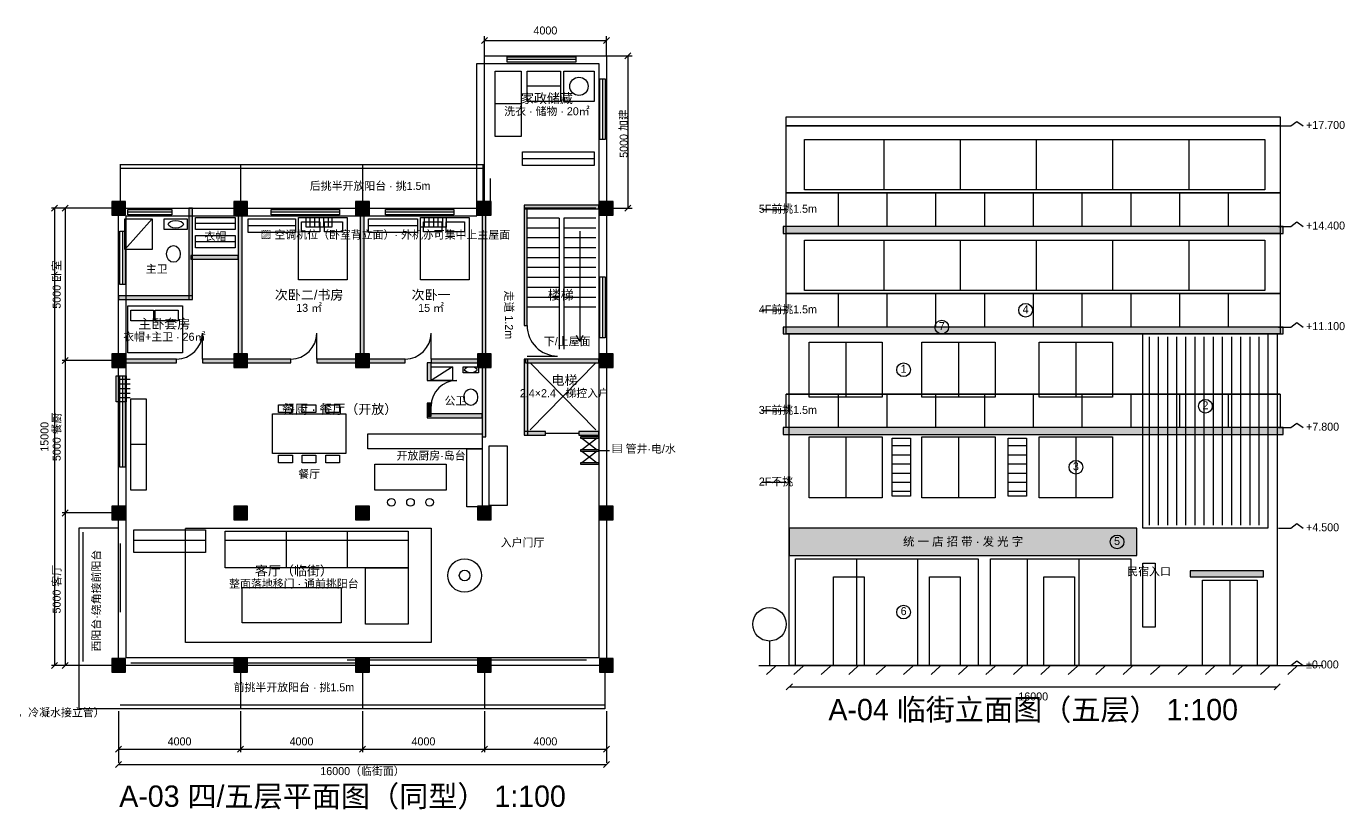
# Model space of a CAD drawing. Extents: x -1566 to 84215, y -4733 to 20966.
# Drawn here: x 40975 to 84215, y -4733 to 20966 of the extents above; entities that cross this region are included whole.
import ezdxf
from ezdxf.enums import TextEntityAlignment as Align

# ---------------------------------------------------------------- set-up
doc = ezdxf.new("R2010")
doc.units = 0
doc.linetypes.add('DASHED', pattern=[19.05, 12.7, -6.35])
for name, color, linetype in [('COLUMN', 7, 'CONTINUOUS'), ('DECOR', 40, 'CONTINUOUS'), ('DIM', 1, 'CONTINUOUS'), ('DOOR', 3, 'CONTINUOUS'), ('FURN', 8, 'CONTINUOUS'), ('HVAC', 6, 'CONTINUOUS'), ('TXT', 2, 'CONTINUOUS'), ('WALL', 7, 'CONTINUOUS'), ('WINDOW', 4, 'CONTINUOUS')]:
    doc.layers.add(name, color=color, linetype=linetype)
doc.styles.add('wqy-unicode', font='wqy-unicode')

msp = doc.modelspace()

# ---------------------------------------------------------------- linework, layer by layer
at = {"layer": 'COLUMN'}
for p, q in [((44225, 15225), (43775, 15225)), ((43775, 15225), (43775, 14775)), ((44225, 14775), (44225, 15225)), ((48225, 15225), (47775, 15225)), ((47775, 15225), (47775, 14775)), ((48225, 14775), (48225, 15225)), ((52225, 15225), (51775, 15225)), ((51775, 15225), (51775, 14775)), ((52225, 14775), (52225, 15225)), ((56225, 15225), (55775, 15225)), ((55775, 15225), (55775, 14775)), ((56225, 14775), (56225, 15225)), ((60225, 15225), (59775, 15225)), ((59775, 15225), (59775, 14775)), ((60225, 14775), (60225, 15225)), ((43775, 14775), (44225, 14775)), ((47775, 14775), (48225, 14775)), ((51775, 14775), (52225, 14775)), ((55775, 14775), (56225, 14775)), ((59775, 14775), (60225, 14775)), ((44225, 10225), (43775, 10225)), ((43775, 10225), (43775, 9775)), ((44225, 9775), (44225, 10225)), ((48225, 10225), (47775, 10225)), ((47775, 10225), (47775, 9775)), ((48225, 9775), (48225, 10225)), ((52225, 10225), (51775, 10225)), ((51775, 10225), (51775, 9775)), ((52225, 9775), (52225, 10225)), ((56225, 10225), (55775, 10225)), ((55775, 10225), (55775, 9775)), ((56225, 9775), (56225, 10225)), ((60225, 10225), (59775, 10225)), ((59775, 10225), (59775, 9775)), ((60225, 9775), (60225, 10225)), ((43775, 9775), (44225, 9775)), ((47775, 9775), (48225, 9775)), ((51775, 9775), (52225, 9775)), ((55775, 9775), (56225, 9775)), ((59775, 9775), (60225, 9775)), ((44225, 5225), (43775, 5225)), ((43775, 5225), (43775, 4775)), ((44225, 4775), (44225, 5225)), ((48225, 5225), (47775, 5225)), ((47775, 5225), (47775, 4775)), ((48225, 4775), (48225, 5225)), ((52225, 5225), (51775, 5225)), ((51775, 5225), (51775, 4775)), ((52225, 4775), (52225, 5225)), ((56225, 5225), (55775, 5225)), ((55775, 5225), (55775, 4775)), ((56225, 4775), (56225, 5225)), ((60225, 5225), (59775, 5225)), ((59775, 5225), (59775, 4775)), ((60225, 4775), (60225, 5225)), ((43775, 4775), (44225, 4775)), ((47775, 4775), (48225, 4775)), ((51775, 4775), (52225, 4775)), ((55775, 4775), (56225, 4775)), ((59775, 4775), (60225, 4775)), ((44225, 225), (43775, 225)), ((43775, 225), (43775, -225)), ((44225, -225), (44225, 225)), ((48225, 225), (47775, 225)), ((47775, 225), (47775, -225)), ((48225, -225), (48225, 225)), ((52225, 225), (51775, 225)), ((51775, 225), (51775, -225)), ((52225, -225), (52225, 225)), ((56225, 225), (55775, 225)), ((55775, 225), (55775, -225)), ((56225, -225), (56225, 225)), ((60225, 225), (59775, 225)), ((59775, 225), (59775, -225)), ((60225, -225), (60225, 225)), ((43775, -225), (44225, -225)), ((47775, -225), (48225, -225)), ((51775, -225), (52225, -225)), ((55775, -225), (56225, -225)), ((59775, -225), (60225, -225))]:
    msp.add_line(p, q, dxfattribs=at)
for points in [[(43775, 14775), (44225, 14775), (43775, 15225), (44225, 15225)], [(47775, 14775), (48225, 14775), (47775, 15225), (48225, 15225)], [(51775, 14775), (52225, 14775), (51775, 15225), (52225, 15225)], [(55775, 14775), (56225, 14775), (55775, 15225), (56225, 15225)], [(59775, 14775), (60225, 14775), (59775, 15225), (60225, 15225)], [(43775, 9775), (44225, 9775), (43775, 10225), (44225, 10225)], [(47775, 9775), (48225, 9775), (47775, 10225), (48225, 10225)], [(51775, 9775), (52225, 9775), (51775, 10225), (52225, 10225)], [(55775, 9775), (56225, 9775), (55775, 10225), (56225, 10225)], [(59775, 9775), (60225, 9775), (59775, 10225), (60225, 10225)], [(43775, 4775), (44225, 4775), (43775, 5225), (44225, 5225)], [(47775, 4775), (48225, 4775), (47775, 5225), (48225, 5225)], [(51775, 4775), (52225, 4775), (51775, 5225), (52225, 5225)], [(55775, 4775), (56225, 4775), (55775, 5225), (56225, 5225)], [(59775, 4775), (60225, 4775), (59775, 5225), (60225, 5225)], [(43775, -225), (44225, -225), (43775, 225), (44225, 225)], [(47775, -225), (48225, -225), (47775, 225), (48225, 225)], [(51775, -225), (52225, -225), (51775, 225), (52225, 225)], [(55775, -225), (56225, -225), (55775, 225), (56225, 225)], [(59775, -225), (60225, -225), (59775, 225), (60225, 225)]]:
    msp.add_solid(points, dxfattribs=at)
at = {"layer": 'DECOR'}
for p, q in [((77800, 10775), (77800, 4600)), ((78100, 10775), (78100, 4600)), ((78400, 10775), (78400, 4600)), ((78700, 10775), (78700, 4600)), ((79000, 10775), (79000, 4600)), ((79300, 10775), (79300, 4600)), ((79600, 10775), (79600, 4600)), ((79900, 10775), (79900, 4600)), ((80200, 10775), (80200, 4600)), ((80500, 10775), (80500, 4600)), ((80800, 10775), (80800, 4600)), ((81100, 10775), (81100, 4600)), ((81400, 10775), (81400, 4600)), ((77600, 3350), (78000, 3350)), ((77600, 1250), (77600, 3350)), ((78000, 3350), (78000, 1250)), ((78000, 1250), (77600, 1250))]:
    msp.add_line(p, q, dxfattribs=at)
at = {"layer": 'DIM'}
for p, q in [((55900, 20400), (56100, 20600)), ((56000, 20000), (56000, 20650)), ((56000, 20500), (60000, 20500)), ((59900, 20400), (60100, 20600)), ((60000, 20000), (60000, 20650)), ((60000, 20000), (60850, 20000)), ((60600, 19900), (60800, 20100)), ((60700, 20000), (60700, 15000)), ((82050, 17700), (82450, 17700)), ((41800, 14900), (42000, 15100)), ((44000, 15000), (41800, 15000)), ((41900, 15000), (41900, 0)), ((42150, 14900), (42350, 15100)), ((42250, 15000), (42250, 0)), ((60000, 15000), (60850, 15000)), ((60600, 14900), (60800, 15100)), ((82050, 14400), (82450, 14400)), ((82050, 11100), (82450, 11100)), ((42150, 9900), (42350, 10100)), ((44000, 10000), (42150, 10000)), ((82050, 7800), (82450, 7800)), ((42150, 4900), (42350, 5100)), ((44000, 5000), (42150, 5000)), ((82050, 4500), (82450, 4500)), ((41800, -100), (42000, 100)), ((44000, 0), (41800, 0)), ((42150, -100), (42350, 100)), ((82050, 0), (82450, 0)), ((65900, -800), (66100, -600)), ((66000, -700), (82000, -700)), ((81900, -800), (82100, -600)), ((44000, -1500), (44000, -3200)), ((48000, -1500), (48000, -2850)), ((52000, -1500), (52000, -2850)), ((56000, -1500), (56000, -2850)), ((60000, -1500), (60000, -3200)), ((43900, -2850), (44100, -2650)), ((44000, -2750), (60000, -2750)), ((47900, -2850), (48100, -2650)), ((51900, -2850), (52100, -2650)), ((55900, -2850), (56100, -2650)), ((59900, -2850), (60100, -2650)), ((43900, -3350), (44100, -3150)), ((44000, -3250), (60000, -3250)), ((59900, -3350), (60100, -3150))]:
    msp.add_line(p, q, dxfattribs=at)
at = {"layer": 'DOOR'}
for p, q in [((56200, 14975), (56200, 15975)), ((46750, 10050), (46750, 10900)), ((50500, 10050), (50500, 10900)), ((54250, 10050), (54250, 10900)), ((57400, 10150), (58400, 10150)), ((54250, 9350), (55100, 9350))]:
    msp.add_line(p, q, dxfattribs=at)
for centre, radius, start, end in [((45900, 10900), 850, 270, 0), ((49650, 10900), 850, 270, 0), ((53400, 10900), 850, 270, 0), ((58400, 11150), 1000, 180, 270), ((55100, 8500), 850, 90, 180)]:
    msp.add_arc(centre, radius, start, end, dxfattribs=at)
at = {"layer": 'FURN'}
for p, q in [((56350, 19500), (57200, 19500)), ((56350, 17350), (56350, 19500)), ((57200, 19500), (57200, 17350)), ((57400, 19500), (58500, 19500)), ((57400, 18500), (57400, 19500)), ((58500, 19500), (58500, 18500)), ((58600, 19500), (59600, 19500)), ((58600, 18500), (58600, 19500)), ((59600, 19500), (59600, 18500)), ((58500, 19000), (57400, 19000)), ((57200, 18425), (56350, 18425)), ((58500, 18500), (57400, 18500)), ((59600, 18500), (58600, 18500)), ((82450, 17700), (82650, 17850)), ((82650, 17850), (82850, 17700)), ((57200, 17350), (56350, 17350)), ((44050, 16450), (44050, 15000)), ((48000, 16450), (48000, 15000)), ((52000, 16450), (52000, 15000)), ((55950, 16450), (55950, 15000)), ((57250, 16850), (59600, 16850)), ((57250, 16400), (57250, 16850)), ((59600, 16625), (57250, 16625)), ((59600, 16850), (59600, 16400)), ((55950, 16425), (44050, 16425)), ((55950, 16300), (44050, 16300)), ((59600, 16400), (57250, 16400)), ((65900, 15500), (82100, 15500)), ((65900, 14400), (65900, 15500)), ((82100, 15500), (65900, 15500)), ((67600, 15500), (67600, 14400)), ((69200, 15500), (69200, 14400)), ((70800, 15500), (70800, 14400)), ((72400, 15500), (72400, 14400)), ((74000, 15500), (74000, 14400)), ((75600, 15500), (75600, 14400)), ((77200, 15500), (77200, 14400)), ((78800, 15500), (78800, 14400)), ((80400, 15500), (80400, 14400)), ((82100, 15500), (82100, 14400)), ((59650, 15000), (57400, 15000)), ((44200, 14650), (45100, 14650)), ((44200, 13650), (44200, 14650)), ((45100, 14650), (44200, 13650)), ((45100, 14650), (45100, 13650)), ((45500, 14650), (46250, 14650)), ((45500, 14300), (45500, 14650)), ((46250, 14300), (45500, 14300)), ((45625, 14475), (45644, 14522.8)), ((45644, 14427.2), (45625, 14475)), ((45644, 14522.8), (45698.2, 14563.4)), ((45698.2, 14386.6), (45644, 14427.2)), ((45698.2, 14563.4), (45779.3, 14590.5)), ((45779.3, 14359.5), (45698.2, 14386.6)), ((45779.3, 14590.5), (45875, 14600)), ((45875, 14350), (45779.3, 14359.5)), ((45875, 14600), (45970.7, 14590.5)), ((45970.7, 14359.5), (45875, 14350)), ((45970.7, 14590.5), (46051.8, 14563.4)), ((46051.8, 14386.6), (45970.7, 14359.5)), ((46051.8, 14563.4), (46106, 14522.8)), ((46106, 14427.2), (46051.8, 14386.6)), ((46106, 14522.8), (46125, 14475)), ((46125, 14475), (46106, 14427.2)), ((46250, 14650), (46250, 14300)), ((46525, 14700), (47825, 14700)), ((46525, 14300), (46525, 14700)), ((47825, 14500), (46525, 14500)), ((47825, 14300), (46525, 14300)), ((47825, 14700), (47825, 14300)), ((48250, 14650), (49800, 14650)), ((48250, 14200), (48250, 14650)), ((49800, 14425), (48250, 14425)), ((49800, 14650), (49800, 14200)), ((49900, 14700), (51500, 14700)), ((49900, 12650), (49900, 14700)), ((50000, 14550), (50600, 14550)), ((50000, 14225), (50000, 14550)), ((50600, 14550), (50600, 14225)), ((50750, 14550), (51350, 14550)), ((50750, 14225), (50750, 14550)), ((51350, 14550), (51350, 14225)), ((51500, 14700), (51500, 12650)), ((52200, 14650), (53800, 14650)), ((52200, 14200), (52200, 14650)), ((53800, 14425), (52200, 14425)), ((53800, 14650), (53800, 14200)), ((53900, 14700), (55500, 14700)), ((53900, 12650), (53900, 14700)), ((54000, 14550), (54600, 14550)), ((54000, 14225), (54000, 14550)), ((54600, 14550), (54600, 14225)), ((54750, 14550), (55350, 14550)), ((54750, 14225), (54750, 14550)), ((55350, 14550), (55350, 14225)), ((55500, 14700), (55500, 12650)), ((58450, 14675), (57400, 14675)), ((58450, 14350), (57400, 14350)), ((58450, 14675), (58450, 10375)), ((59650, 14675), (58600, 14675)), ((58600, 14675), (58600, 10375)), ((59650, 14350), (58600, 14350)), ((82100, 14400), (65900, 14400)), ((82450, 14400), (82650, 14550)), ((82650, 14550), (82850, 14400)), ((46525, 14100), (47825, 14100)), ((46525, 13700), (46525, 14100)), ((47825, 13900), (46525, 13900)), ((47825, 14100), (47825, 13700)), ((49800, 14200), (48250, 14200)), ((50600, 14225), (50000, 14225)), ((51350, 14225), (50750, 14225)), ((53800, 14200), (52200, 14200)), ((54600, 14225), (54000, 14225)), ((55350, 14225), (54750, 14225)), ((58450, 14025), (57400, 14025)), ((59650, 14025), (58600, 14025)), ((59125, 14250), (59125, 10625)), ((45100, 13650), (44200, 13650)), ((45575, 13500), (45592.1, 13605.2)), ((45592.1, 13394.8), (45575, 13500)), ((45592.1, 13605.2), (45640.9, 13694.5)), ((45640.9, 13694.5), (45713.9, 13754.1)), ((45713.9, 13754.1), (45800, 13775)), ((45800, 13775), (45886.1, 13754.1)), ((45886.1, 13754.1), (45959.1, 13694.5)), ((45959.1, 13694.5), (46007.9, 13605.2)), ((46007.9, 13605.2), (46025, 13500)), ((46025, 13500), (46007.9, 13394.8)), ((47825, 13700), (46525, 13700)), ((58450, 13700), (57400, 13700)), ((59650, 13700), (58600, 13700)), ((45640.9, 13305.5), (45592.1, 13394.8)), ((45713.9, 13245.9), (45640.9, 13305.5)), ((45800, 13225), (45713.9, 13245.9)), ((45886.1, 13245.9), (45800, 13225)), ((45959.1, 13305.5), (45886.1, 13245.9)), ((46007.9, 13394.8), (45959.1, 13305.5)), ((58450, 13375), (57400, 13375)), ((58450, 13050), (57400, 13050)), ((59650, 13375), (58600, 13375)), ((59650, 13050), (58600, 13050)), ((51500, 12650), (49900, 12650)), ((55500, 12650), (53900, 12650)), ((58450, 12725), (57400, 12725)), ((59650, 12725), (58600, 12725)), ((58450, 12400), (57400, 12400)), ((59650, 12400), (58600, 12400)), ((65900, 12200), (82100, 12200)), ((65900, 11100), (65900, 12200)), ((82100, 12200), (65900, 12200)), ((67600, 12200), (67600, 11100)), ((69200, 12200), (69200, 11100)), ((70800, 12200), (70800, 11100)), ((72400, 12200), (72400, 11100)), ((74000, 12200), (74000, 11100)), ((75600, 12200), (75600, 11100)), ((77200, 12200), (77200, 11100)), ((78800, 12200), (78800, 11100)), ((80400, 12200), (80400, 11100)), ((82100, 12200), (82100, 11100)), ((44300, 11800), (46100, 11800)), ((44300, 10250), (44300, 11800)), ((46100, 11800), (46100, 10250)), ((58450, 12075), (57400, 12075)), ((58450, 11750), (57400, 11750)), ((59650, 12075), (58600, 12075)), ((59650, 11750), (58600, 11750)), ((44400, 11650), (45150, 11650)), ((44400, 11300), (44400, 11650)), ((45150, 11300), (44400, 11300)), ((45150, 11650), (45150, 11300)), ((45200, 11650), (45950, 11650)), ((45200, 11300), (45200, 11650)), ((45950, 11300), (45200, 11300)), ((45950, 11650), (45950, 11300)), ((82450, 11100), (82650, 11250)), ((82650, 11250), (82850, 11100)), ((59125, 10625), (59025, 10825)), ((59225, 10825), (59125, 10625)), ((82100, 11100), (65900, 11100)), ((46100, 10250), (44300, 10250)), ((54250, 9800), (54950, 9800)), ((54250, 9350), (54250, 9800)), ((54950, 9800), (54250, 9350)), ((54950, 9800), (54950, 9350)), ((55300, 9800), (55800, 9800)), ((55300, 9600), (55300, 9800)), ((55800, 9600), (55300, 9600)), ((55350, 9700), (55365.2, 9738.3)), ((55365.2, 9661.7), (55350, 9700)), ((55365.2, 9738.3), (55408.6, 9770.7)), ((55408.6, 9629.3), (55365.2, 9661.7)), ((55408.6, 9770.7), (55473.5, 9792.4)), ((55473.5, 9607.6), (55408.6, 9629.3)), ((55473.5, 9792.4), (55550, 9800)), ((55550, 9600), (55473.5, 9607.6)), ((55550, 9800), (55626.5, 9792.4)), ((55626.5, 9607.6), (55550, 9600)), ((55626.5, 9792.4), (55691.4, 9770.7)), ((55691.4, 9629.3), (55626.5, 9607.6)), ((55691.4, 9770.7), (55734.8, 9738.3)), ((55734.8, 9661.7), (55691.4, 9629.3)), ((55734.8, 9738.3), (55750, 9700)), ((55750, 9700), (55734.8, 9661.7)), ((55800, 9800), (55800, 9600)), ((59650, 9925), (57500, 7725)), ((57500, 9925), (59650, 7725)), ((54950, 9350), (54250, 9350)), ((44400, 8750), (44900, 8750)), ((44400, 5750), (44400, 8750)), ((44900, 8750), (44900, 5750)), ((55325, 8800), (55342.1, 8905.2)), ((55342.1, 8694.8), (55325, 8800)), ((55342.1, 8905.2), (55390.9, 8994.5)), ((55390.9, 8605.5), (55342.1, 8694.8)), ((55390.9, 8994.5), (55463.9, 9054.1)), ((55463.9, 9054.1), (55550, 9075)), ((55550, 9075), (55636.1, 9054.1)), ((55636.1, 9054.1), (55709.1, 8994.5)), ((55709.1, 8994.5), (55757.9, 8905.2)), ((55757.9, 8694.8), (55709.1, 8605.5)), ((55757.9, 8905.2), (55775, 8800)), ((55775, 8800), (55757.9, 8694.8)), ((65900, 8900), (82100, 8900)), ((65900, 7800), (65900, 8900)), ((82100, 8900), (65900, 8900)), ((67600, 8900), (67600, 7800)), ((69200, 8900), (69200, 7800)), ((70800, 8900), (70800, 7800)), ((72400, 8900), (72400, 7800)), ((74000, 8900), (74000, 7800)), ((75600, 8900), (75600, 7800)), ((77200, 8900), (77200, 7800)), ((78800, 8900), (78800, 7800)), ((80400, 8900), (80400, 7800)), ((82100, 8900), (82100, 7800)), ((49050, 8250), (51450, 8250)), ((49050, 6950), (49050, 8250)), ((49250, 8550), (49700, 8550)), ((49250, 8300), (49250, 8550)), ((49700, 8300), (49250, 8300)), ((49700, 8550), (49700, 8300)), ((50025, 8550), (50475, 8550)), ((50025, 8300), (50025, 8550)), ((50475, 8300), (50025, 8300)), ((50475, 8550), (50475, 8300)), ((50800, 8550), (51250, 8550)), ((50800, 8300), (50800, 8550)), ((51250, 8300), (50800, 8300)), ((51250, 8550), (51250, 8300)), ((51450, 8250), (51450, 6950)), ((55463.9, 8545.9), (55390.9, 8605.5)), ((55550, 8525), (55463.9, 8545.9)), ((55636.1, 8545.9), (55550, 8525)), ((55709.1, 8605.5), (55636.1, 8545.9)), ((82100, 7800), (65900, 7800)), ((77400, 7800), (66100, 7800)), ((82450, 7800), (82650, 7950)), ((82650, 7950), (82850, 7800)), ((52175, 7600), (55925, 7600)), ((52175, 7100), (52175, 7600)), ((55925, 7600), (55925, 7100)), ((59700, 7450), (59200, 7075)), ((59200, 7450), (59700, 7075)), ((44900, 7250), (44400, 7250)), ((51450, 6950), (49050, 6950)), ((55925, 7100), (52175, 7100)), ((55425, 7100), (55925, 7100)), ((55425, 5200), (55425, 7100)), ((55925, 7100), (55925, 5200)), ((56150, 7200), (56750, 7200)), ((56150, 5250), (56150, 7200)), ((56750, 7200), (56750, 5250)), ((59700, 7025), (59200, 6650)), ((59200, 7025), (59700, 6650)), ((49250, 6900), (49700, 6900)), ((49250, 6650), (49250, 6900)), ((49700, 6650), (49250, 6650)), ((49700, 6900), (49700, 6650)), ((50025, 6900), (50475, 6900)), ((50025, 6650), (50025, 6900)), ((50475, 6650), (50025, 6650)), ((50475, 6900), (50475, 6650)), ((50800, 6900), (51250, 6900)), ((50800, 6650), (50800, 6900)), ((51250, 6650), (50800, 6650)), ((51250, 6900), (51250, 6650)), ((52400, 6600), (54750, 6600)), ((52400, 5750), (52400, 6600)), ((54750, 6600), (54750, 5750)), ((44900, 5750), (44400, 5750)), ((54750, 5750), (52400, 5750)), ((55925, 5200), (55425, 5200)), ((56750, 5250), (56150, 5250)), ((44000, 4500), (42700, 4500)), ((42700, 4500), (42700, -1450)), ((42825, 4375), (42825, 125)), ((44500, 4450), (46850, 4450)), ((44500, 3700), (44500, 4450)), ((46850, 4450), (46850, 3700)), ((47500, 4400), (53500, 4400)), ((47500, 3200), (47500, 4400)), ((49500, 4400), (49500, 3200)), ((51500, 4400), (51500, 3200)), ((53500, 4400), (53500, 3200)), ((82450, 4500), (82650, 4650)), ((82650, 4650), (82850, 4500)), ((46850, 4100), (44500, 4100)), ((53500, 4100), (47500, 4100)), ((46850, 3700), (44500, 3700)), ((53500, 3200), (47500, 3200)), ((52100, 3200), (53500, 3200)), ((52100, 1350), (52100, 3200)), ((53500, 3200), (53500, 1350)), ((48050, 2550), (51300, 2550)), ((48050, 1400), (48050, 2550)), ((51300, 2550), (51300, 1400)), ((51300, 1400), (48050, 1400)), ((53500, 1350), (52100, 1350)), ((65350, 800), (65350, 0)), ((48000, 0), (48000, -1425)), ((52000, 0), (52000, -1425)), ((56000, 0), (56000, -1425)), ((59950, 0), (59950, -1425)), ((65000, 0), (83500, 0)), ((82450, 0), (82650, 150)), ((82650, 150), (82850, 0)), ((65550, -25), (65250, -300)), ((66450, -25), (66150, -300)), ((67350, -25), (67050, -300)), ((68250, -25), (67950, -300)), ((69150, -25), (68850, -300)), ((70050, -25), (69750, -300)), ((70950, -25), (70650, -300)), ((71850, -25), (71550, -300)), ((72750, -25), (72450, -300)), ((73650, -25), (73350, -300)), ((74550, -25), (74250, -300)), ((75450, -25), (75150, -300)), ((76350, -25), (76050, -300)), ((77250, -25), (76950, -300)), ((78150, -25), (77850, -300)), ((79050, -25), (78750, -300)), ((79950, -25), (79650, -300)), ((80850, -25), (80550, -300)), ((81750, -25), (81450, -300)), ((82650, -25), (82350, -300)), ((59950, -1425), (42700, -1425)), ((59950, -1300), (44050, -1300))]:
    msp.add_line(p, q, dxfattribs=at)
at = {"layer": 'FURN', "linetype": 'DASHED'}
for p, q in [((46200, 4500), (54250, 4500)), ((46200, 750), (46200, 4500)), ((54250, 4500), (54250, 750)), ((54250, 750), (46200, 750))]:
    msp.add_line(p, q, dxfattribs=at)
at = {"layer": 'FURN'}
for centre, radius in [((59100, 19000), 300), ((52950, 5350), 125), ((53575, 5350), 125), ((54200, 5350), 125), ((55350, 2950), 550), ((55350, 2950), 175), ((65350, 1350), 550)]:
    msp.add_circle(centre, radius, dxfattribs=at)
at = {"layer": 'HVAC'}
for p, q in [((65900, 14950), (65100, 14950)), ((50150, 14700), (51000, 14700)), ((50150, 14375), (50150, 14700)), ((51000, 14375), (50150, 14375)), ((50275, 14700), (50275, 14375)), ((50425, 14700), (50425, 14375)), ((50575, 14700), (50575, 14375)), ((50725, 14700), (50725, 14375)), ((50875, 14700), (50875, 14375)), ((51000, 14700), (51000, 14375)), ((53900, 14700), (54750, 14700)), ((53900, 14375), (53900, 14700)), ((54750, 14375), (53900, 14375)), ((54025, 14700), (54025, 14375)), ((54175, 14700), (54175, 14375)), ((54325, 14700), (54325, 14375)), ((54475, 14700), (54475, 14375)), ((54625, 14700), (54625, 14375)), ((54750, 14700), (54750, 14375)), ((65900, 11650), (65100, 11650)), ((43925, 9500), (44250, 9500)), ((43925, 8650), (43925, 9500)), ((44375, 9375), (44050, 9375)), ((44375, 9225), (44050, 9225)), ((44250, 9500), (44250, 8650)), ((44250, 8650), (43925, 8650)), ((44375, 9075), (44050, 9075)), ((44375, 8925), (44050, 8925)), ((44375, 8775), (44050, 8775)), ((65900, 8350), (65100, 8350)), ((69375, 7450), (69975, 7450)), ((69375, 5550), (69375, 7450)), ((69975, 7450), (69975, 5550)), ((73175, 7450), (73775, 7450)), ((73175, 5550), (73175, 7450)), ((73775, 7450), (73775, 5550)), ((59750, 7050), (60100, 7050)), ((69975, 7200), (69375, 7200)), ((73775, 7200), (73175, 7200)), ((69975, 6900), (69375, 6900)), ((69975, 6600), (69375, 6600)), ((73775, 6900), (73175, 6900)), ((73775, 6600), (73175, 6600)), ((69975, 6300), (69375, 6300)), ((73775, 6300), (73175, 6300)), ((65900, 6000), (65100, 6000)), ((69975, 6000), (69375, 6000)), ((69975, 5700), (69375, 5700)), ((73775, 6000), (73175, 6000)), ((73775, 5700), (73175, 5700)), ((69975, 5550), (69375, 5550)), ((73775, 5550), (73175, 5550))]:
    msp.add_line(p, q, dxfattribs=at)
at = {"layer": 'WALL'}
for p, q in [((56000, 15000), (56000, 20000)), ((56000, 20000), (60000, 20000)), ((60000, 20000), (60000, 0)), ((55750, 14750), (55750, 19750)), ((55750, 19750), (59750, 19750)), ((59750, 19750), (59750, 250)), ((44000, 0), (44000, 15000)), ((44000, 15000), (56000, 15000)), ((44250, 250), (44250, 14750)), ((44250, 14750), (55750, 14750)), ((46425, 15000), (46300, 15000)), ((46300, 15000), (46300, 12000)), ((46425, 12000), (46425, 15000)), ((48050, 15000), (47925, 15000)), ((47925, 15000), (47925, 10000)), ((48050, 10000), (48050, 15000)), ((52050, 15000), (51925, 15000)), ((51925, 15000), (51925, 10000)), ((52050, 10000), (52050, 15000)), ((56050, 15000), (55925, 15000)), ((55925, 15000), (55925, 7500)), ((56050, 7500), (56050, 15000)), ((59750, 15100), (57300, 15100)), ((57300, 15100), (57300, 14975)), ((57400, 15000), (57300, 15000)), ((57300, 15000), (57300, 11150)), ((57300, 14975), (59750, 14975)), ((57400, 11150), (57400, 15000)), ((59750, 14975), (59750, 15100)), ((82200, 14400), (65800, 14400)), ((65800, 14400), (65800, 14175)), ((82200, 14175), (82200, 14400)), ((65800, 14175), (82200, 14175)), ((47925, 13450), (46375, 13450)), ((46375, 13450), (46375, 13325)), ((47925, 13325), (47925, 13450)), ((46375, 13325), (47925, 13325)), ((46425, 12125), (44000, 12125)), ((44000, 12125), (44000, 12000)), ((46425, 12000), (46425, 12125)), ((44000, 12000), (46425, 12000)), ((46300, 12000), (46425, 12000)), ((57300, 11150), (57400, 11150)), ((82200, 11100), (65800, 11100)), ((65800, 11100), (65800, 10875)), ((65800, 10875), (82200, 10875)), ((82200, 10875), (82200, 11100)), ((45900, 10050), (44000, 10050)), ((44000, 10050), (44000, 9925)), ((45900, 9925), (45900, 10050)), ((49650, 10050), (46750, 10050)), ((46750, 10050), (46750, 9925)), ((47925, 10000), (48050, 10000)), ((49650, 9925), (49650, 10050)), ((53400, 10050), (50500, 10050)), ((50500, 10050), (50500, 9925)), ((51925, 10000), (52050, 10000)), ((53400, 9925), (53400, 10050)), ((56050, 10050), (54250, 10050)), ((54250, 10050), (54250, 9925)), ((56050, 9925), (56050, 10050)), ((57425, 10050), (57300, 10050)), ((57300, 10050), (57300, 7550)), ((59750, 10050), (57350, 10050)), ((57350, 10050), (57350, 9925)), ((57425, 7550), (57425, 10050)), ((59750, 9925), (59750, 10050)), ((44000, 9925), (45900, 9925)), ((46750, 9925), (49650, 9925)), ((50500, 9925), (53400, 9925)), ((54250, 9925), (54125, 9925)), ((54125, 9925), (54125, 9350)), ((54250, 9925), (56050, 9925)), ((54250, 9350), (54250, 9925)), ((57350, 9925), (59750, 9925)), ((54125, 9350), (54250, 9350)), ((54250, 8600), (54125, 8600)), ((54125, 8600), (54125, 8175)), ((55925, 8250), (54125, 8250)), ((54125, 8250), (54125, 8125)), ((54250, 8175), (54250, 8600)), ((55925, 8125), (55925, 8250)), ((54125, 8175), (54250, 8175)), ((54125, 8125), (55925, 8125)), ((82200, 7800), (65800, 7800)), ((65800, 7800), (65800, 7575)), ((82200, 7575), (82200, 7800)), ((55925, 7500), (56050, 7500)), ((58000, 7675), (57300, 7675)), ((57300, 7675), (57300, 7550)), ((57300, 7550), (57425, 7550)), ((57300, 7550), (58000, 7550)), ((58000, 7550), (58000, 7675)), ((59750, 7675), (59100, 7675)), ((59100, 7675), (59100, 7550)), ((59100, 7550), (59750, 7550)), ((59750, 7500), (59150, 7500)), ((59150, 7500), (59150, 7450)), ((59150, 7450), (59750, 7450)), ((59750, 7550), (59750, 7675)), ((59750, 7450), (59750, 7500)), ((65800, 7575), (82200, 7575)), ((59750, 7075), (59150, 7075)), ((59150, 7075), (59150, 7025)), ((59150, 7025), (59750, 7025)), ((59750, 7025), (59750, 7075)), ((59750, 6650), (59150, 6650)), ((59150, 6650), (59150, 6600)), ((59150, 6600), (59750, 6600)), ((59750, 6600), (59750, 6650)), ((77400, 4500), (66000, 4500)), ((66000, 4500), (66000, 3600)), ((77400, 3600), (77400, 4500)), ((66000, 3600), (77400, 3600)), ((81550, 3100), (79150, 3100)), ((79150, 3100), (79150, 2900)), ((81550, 2900), (81550, 3100)), ((79150, 2900), (81550, 2900)), ((60000, 0), (44000, 0)), ((59750, 250), (44250, 250))]:
    msp.add_line(p, q, dxfattribs=at)
for points in [[(46300, 12000), (46425, 12000), (46300, 15000), (46425, 15000)], [(47925, 10000), (48050, 10000), (47925, 15000), (48050, 15000)], [(51925, 10000), (52050, 10000), (51925, 15000), (52050, 15000)], [(55925, 7500), (56050, 7500), (55925, 15000), (56050, 15000)], [(57300, 14975), (59750, 14975), (57300, 15100), (59750, 15100)], [(57300, 11150), (57400, 11150), (57300, 15000), (57400, 15000)], [(65800, 14175), (82200, 14175), (65800, 14400), (82200, 14400)], [(46375, 13325), (47925, 13325), (46375, 13450), (47925, 13450)], [(44000, 12000), (46425, 12000), (44000, 12125), (46425, 12125)], [(65800, 10875), (82200, 10875), (65800, 11100), (82200, 11100)], [(44000, 9925), (45900, 9925), (44000, 10050), (45900, 10050)], [(46750, 9925), (49650, 9925), (46750, 10050), (49650, 10050)], [(50500, 9925), (53400, 9925), (50500, 10050), (53400, 10050)], [(54250, 9925), (56050, 9925), (54250, 10050), (56050, 10050)], [(57300, 7550), (57425, 7550), (57300, 10050), (57425, 10050)], [(57350, 9925), (59750, 9925), (57350, 10050), (59750, 10050)], [(54125, 9350), (54250, 9350), (54125, 9925), (54250, 9925)], [(54125, 8175), (54250, 8175), (54125, 8600), (54250, 8600)], [(54125, 8125), (55925, 8125), (54125, 8250), (55925, 8250)], [(65800, 7575), (82200, 7575), (65800, 7800), (82200, 7800)], [(57300, 7550), (58000, 7550), (57300, 7675), (58000, 7675)], [(59100, 7550), (59750, 7550), (59100, 7675), (59750, 7675)], [(59150, 7450), (59750, 7450), (59150, 7500), (59750, 7500)], [(59150, 7025), (59750, 7025), (59150, 7075), (59750, 7075)], [(59150, 6600), (59750, 6600), (59150, 6650), (59750, 6650)], [(66000, 3600), (77400, 3600), (66000, 4500), (77400, 4500)], [(79150, 2900), (81550, 2900), (79150, 3100), (81550, 3100)]]:
    msp.add_solid(points, dxfattribs=at)
at = {"layer": 'WINDOW'}
for p, q in [((56750, 19962.5), (59000, 19962.5)), ((56750, 19787.5), (56750, 19962.5)), ((59000, 19962.5), (59000, 19787.5)), ((59000, 19875), (56750, 19875)), ((59000, 19787.5), (56750, 19787.5)), ((59787.5, 19250), (59962.5, 19250)), ((59787.5, 17250), (59787.5, 19250)), ((59875, 19250), (59875, 17250)), ((59962.5, 19250), (59962.5, 17250)), ((65900, 18000), (82100, 18000)), ((65900, 17700), (65900, 18000)), ((82100, 18000), (82100, 17700)), ((82100, 17700), (65900, 17700)), ((65900, 17700), (82100, 17700)), ((65900, 14175), (65900, 17700)), ((82100, 17700), (82100, 14175)), ((59962.5, 17250), (59787.5, 17250)), ((66500, 17250), (81600, 17250)), ((66500, 15600), (66500, 17250)), ((69100, 17250), (69100, 15600)), ((71600, 17250), (71600, 15600)), ((74100, 17250), (74100, 15600)), ((76600, 17250), (76600, 15600)), ((79100, 17250), (79100, 15600)), ((81600, 17250), (81600, 15600)), ((81600, 15600), (66500, 15600)), ((44300, 14962.5), (45750, 14962.5)), ((44300, 14787.5), (44300, 14962.5)), ((45750, 14875), (44300, 14875)), ((45750, 14787.5), (44300, 14787.5)), ((45750, 14962.5), (45750, 14787.5)), ((49000, 14962.5), (51250, 14962.5)), ((49000, 14787.5), (49000, 14962.5)), ((51250, 14875), (49000, 14875)), ((51250, 14787.5), (49000, 14787.5)), ((51250, 14962.5), (51250, 14787.5)), ((52750, 14962.5), (55000, 14962.5)), ((52750, 14787.5), (52750, 14962.5)), ((55000, 14875), (52750, 14875)), ((55000, 14787.5), (52750, 14787.5)), ((55000, 14962.5), (55000, 14787.5)), ((44037.5, 14250), (44212.5, 14250)), ((44037.5, 12500), (44037.5, 14250)), ((44125, 14250), (44125, 12500)), ((44212.5, 14250), (44212.5, 12500)), ((82100, 14175), (65900, 14175)), ((65900, 14175), (82100, 14175)), ((65900, 10875), (65900, 14175)), ((66500, 13950), (81600, 13950)), ((66500, 12300), (66500, 13950)), ((69100, 13950), (69100, 12300)), ((71600, 13950), (71600, 12300)), ((74100, 13950), (74100, 12300)), ((76600, 13950), (76600, 12300)), ((79100, 13950), (79100, 12300)), ((81600, 13950), (81600, 12300)), ((82100, 14175), (82100, 10875)), ((59787.5, 12750), (59962.5, 12750)), ((59787.5, 10750), (59787.5, 12750)), ((59875, 12750), (59875, 10750)), ((59962.5, 12750), (59962.5, 10750)), ((44212.5, 12500), (44037.5, 12500)), ((81600, 12300), (66500, 12300)), ((82100, 10875), (65900, 10875)), ((66000, 10875), (82000, 10875)), ((66000, 0), (66000, 10875)), ((77600, 10875), (81700, 10875)), ((77600, 4500), (77600, 10875)), ((81700, 10875), (81700, 4500)), ((82000, 10875), (82000, 0)), ((59962.5, 10750), (59787.5, 10750)), ((66650, 10600), (69050, 10600)), ((66650, 8800), (66650, 10600)), ((67850, 10600), (67850, 8800)), ((69050, 10600), (69050, 8800)), ((70350, 10600), (72750, 10600)), ((70350, 8800), (70350, 10600)), ((71550, 10600), (71550, 8800)), ((72750, 10600), (72750, 8800)), ((74200, 10600), (76600, 10600)), ((74200, 8800), (74200, 10600)), ((75400, 10600), (75400, 8800)), ((76600, 10600), (76600, 8800)), ((44037.5, 9500), (44212.5, 9500)), ((44037.5, 6500), (44037.5, 9500)), ((44125, 9500), (44125, 6500)), ((44212.5, 9500), (44212.5, 6500)), ((69050, 8800), (66650, 8800)), ((72750, 8800), (70350, 8800)), ((76600, 8800), (74200, 8800)), ((59100, 7612.5), (58000, 7612.5)), ((66650, 7500), (69050, 7500)), ((66650, 5500), (66650, 7500)), ((67850, 7500), (67850, 5500)), ((69050, 7500), (69050, 5500)), ((70350, 7500), (72750, 7500)), ((70350, 5500), (70350, 7500)), ((71550, 7500), (71550, 5500)), ((72750, 7500), (72750, 5500)), ((74200, 7500), (76600, 7500)), ((74200, 5500), (74200, 7500)), ((75400, 7500), (75400, 5500)), ((76600, 7500), (76600, 5500)), ((44212.5, 6500), (44037.5, 6500)), ((69050, 5500), (66650, 5500)), ((72750, 5500), (70350, 5500)), ((76600, 5500), (74200, 5500)), ((81700, 4500), (77600, 4500)), ((44050, 4000), (44050, 1750)), ((66200, 3500), (72200, 3500)), ((66200, 0), (66200, 3500)), ((68200, 3500), (68200, 0)), ((70200, 3500), (70200, 0)), ((72200, 3500), (72200, 0)), ((72600, 3500), (77200, 3500)), ((72600, 0), (72600, 3500)), ((73800, 3500), (73800, 0)), ((75500, 3500), (75500, 0)), ((77200, 3500), (77200, 0)), ((67450, 2900), (68450, 2900)), ((67450, 0), (67450, 2900)), ((68450, 2900), (68450, 0)), ((70600, 2900), (71600, 2900)), ((70600, 0), (70600, 2900)), ((71600, 2900), (71600, 0)), ((74350, 2900), (75350, 2900)), ((74350, 0), (74350, 2900)), ((75350, 2900), (75350, 0)), ((79550, 2800), (81350, 2800)), ((79550, 0), (79550, 2800)), ((80450, 2800), (80450, 0)), ((81350, 2800), (81350, 0)), ((52050, 75), (44400, 75)), ((59350, 175), (51500, 175)), ((82000, 0), (66000, 0)), ((72200, 0), (66200, 0)), ((68450, 0), (67450, 0)), ((71600, 0), (70600, 0)), ((77200, 0), (72600, 0)), ((75350, 0), (74350, 0)), ((81350, 0), (79550, 0))]:
    msp.add_line(p, q, dxfattribs=at)
for centre in [(73750, 11650), (71000, 11100), (69750, 9700), (79650, 8500), (75400, 6500), (76750, 4050), (69750, 1750)]:
    msp.add_circle(centre, 225, dxfattribs=at)

# ---------------------------------------------------------------- texts
at = {"layer": 'DIM', "style": 'wqy-unicode'}
for s, p in [('4000', (58000, 20700)), ('4', (73750, 11550)), ('7', (71000, 11000)), ('1', (69750, 9600)), ('2', (79650, 8400)), ('3', (75400, 6400)), ('5', (76750, 3950)), ('6', (69750, 1650)), ('16000', (74000, -1150)), ('4000', (46000, -2625)), ('4000', (50000, -2625)), ('4000', (54000, -2625)), ('4000', (58000, -2625)), ('16000（临街面）', (52000, -3600))]:
    msp.add_text(s, height=262.5, dxfattribs=at).set_placement(p, align=Align.CENTER)
for s, p in [('5000 加建', (60700, 17450)), ('5000 卧室', (42100, 12500)), ('5000 餐厨', (42100, 7500)), ('15000', (41700, 7500)), ('5000 客厅', (42100, 2500))]:
    msp.add_text(s, height=262.5, rotation=90, dxfattribs=at).set_placement(p, align=Align.CENTER)
for s, p in [('+17.700', (82950, 17600)), ('5F前挑1.5m', (65000, 14850)), ('+14.400', (82950, 14300)), ('4F前挑1.5m', (65000, 11550)), ('+11.100', (82950, 11000)), ('3F前挑1.5m', (65000, 8250)), ('+7.800', (82950, 7700)), ('2F不挑', (65000, 5900)), ('+4.500', (82950, 4400)), ('%%P0.000', (82950, -100))]:
    msp.add_text(s, height=262.5, dxfattribs=at).set_placement(p)
at = {"layer": 'TXT', "style": 'wqy-unicode'}
for s, height, p in [('家政储藏', 312.5, (58050, 18450)), ('洗衣 · 储物 · 20㎡', 262.5, (58050, 18050)), ('后挑半开放阳台 · 挑1.5m', 262.5, (52250, 15600)), ('▨ 空调机位（卧室背立面）· 外机亦可集中上主屋面', 262.5, (52750, 14000)), ('衣帽', 262.5, (47175, 13950)), ('主卫', 262.5, (45250, 12875)), ('次卧二/书房', 312.5, (50250, 12000)), ('次卧一', 312.5, (54250, 12000)), ('楼梯', 312.5, (58500, 12000)), ('13 ㎡', 262.5, (50250, 11600)), ('15 ㎡', 262.5, (54250, 11600)), ('主卧套房', 312.5, (45500, 11050)), ('衣帽+主卫 · 26㎡', 262.5, (45500, 10650)), ('电梯', 312.5, (58625, 9200)), ('2.4×2.4 · 梯控入户', 262.5, (58625, 8800)), ('公卫', 262.5, (55050, 8550)), ('餐厨 · 餐厅（开放）', 312.5, (51250, 8250)), ('开放厨房·岛台', 262.5, (54250, 6750)), ('餐厅', 262.5, (50250, 6150)), ('入户门厅', 262.5, (57250, 3900)), ('统 一 店 招 带 · 发 光 字', 275, (71700, 3925)), ('客厅（临街）', 312.5, (49750, 2950)), ('民宿入口', 262.5, (77800, 2950)), ('整面落地移门 · 通前挑阳台', 262.5, (49750, 2550)), ('前挑半开放阳台 · 挑1.5m', 262.5, (49750, -850)), ('A-04 临街立面图（五层） 1:100', 700, (74000, -1800)), ('A-03 四/五层平面图（同型） 1:100', 700, (51346, -4641.3))]:
    msp.add_text(s, height=height, dxfattribs=at).set_placement(p, align=Align.CENTER)
for s, rotation, p in [('走道 1.2m', -90, (56675, 11500)), ('西阳台·绕角接前阳台', 90, (43400, 2125))]:
    msp.add_text(s, height=262.5, rotation=rotation, dxfattribs=at).set_placement(p, align=Align.CENTER)
for s, p in [('下/上屋面', (57950, 10500)), ('▤ 管井·电/水', (60175, 6975)), ('▨ 空调外机位·百叶（各房阳台角，冷凝水接立管）', (35450, -1675))]:
    msp.add_text(s, height=262.5, dxfattribs=at).set_placement(p)

doc.saveas('drawing.dxf')
